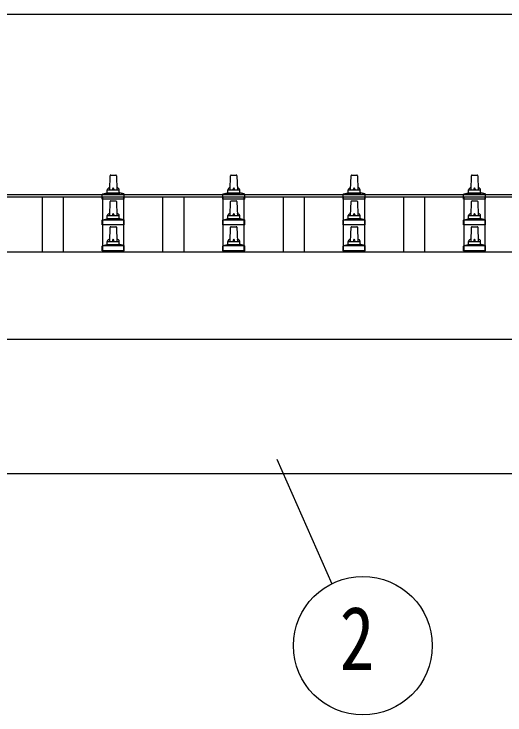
# Model space of a CAD drawing. Units: millimetres, scale not verified. Extents: x -16820 to 16820, y -11880 to 11880.
# Drawn here: x -13850 to -13035, y -984 to 181 of the extents above; entities that cross this region are included whole.
import ezdxf
from ezdxf.enums import TextEntityAlignment as Align

# ---------------------------------------------------------------- set-up
doc = ezdxf.new("R2010")
doc.units = ezdxf.units.MM
doc.header["$LTSCALE"] = 50
for name, color, linetype in [('0-5_YKK_13', 4, 'Continuous'), ('0-6_YKK_A1', 4, 'Continuous'), ('0-7_YKK_D', 6, 'Continuous')]:
    doc.layers.add(name, color=color, linetype=linetype)
doc.styles.add('ＭＳ ゴシック', font='')
doc.styles.get('ＭＳ ゴシック').set_extended_font_data('MS Gothic')

msp = doc.modelspace()

# ---------------------------------------------------------------- linework, layer by layer
at = {"layer": '0-5_YKK_13'}
for p, q in [((-13690.92, -110.88), (-13690.19, -87.36)), ((-13689.19, -86.38), (-13680.65, -86.38)), ((-13679.65, -87.36), (-13678.92, -110.88)), ((-13490.92, -110.88), (-13490.19, -87.36)), ((-13489.19, -86.38), (-13480.65, -86.38)), ((-13479.65, -87.36), (-13478.92, -110.88)), ((-13290.92, -110.88), (-13290.19, -87.36)), ((-13289.19, -86.38), (-13280.65, -86.38)), ((-13279.65, -87.36), (-13278.92, -110.88)), ((-13090.92, -110.88), (-13090.19, -87.36)), ((-13089.19, -86.38), (-13080.65, -86.38)), ((-13079.65, -87.36), (-13078.92, -110.88)), ((-13702.41, -117.7), (-13695.69, -116.07)), ((-13695.3, -115.88), (-13674.54, -115.88)), ((-13694.92, -115.1), (-13694.92, -110.88)), ((-13693.92, -110.88), (-13675.92, -110.88)), ((-13674.92, -115.1), (-13674.92, -110.88)), ((-13667.44, -117.7), (-13674.16, -116.07)), ((-13502.41, -117.7), (-13495.69, -116.07)), ((-13495.3, -115.88), (-13474.54, -115.88)), ((-13494.92, -115.1), (-13494.92, -110.88)), ((-13493.92, -110.88), (-13475.92, -110.88)), ((-13474.92, -115.1), (-13474.92, -110.88)), ((-13467.44, -117.7), (-13474.16, -116.07)), ((-13302.41, -117.7), (-13295.69, -116.07)), ((-13295.3, -115.88), (-13274.54, -115.88)), ((-13294.92, -115.1), (-13294.92, -110.88)), ((-13293.92, -110.88), (-13275.92, -110.88)), ((-13274.92, -115.1), (-13274.92, -110.88)), ((-13267.44, -117.7), (-13274.16, -116.07)), ((-13102.41, -117.7), (-13095.69, -116.07)), ((-13095.3, -115.88), (-13074.54, -115.88)), ((-13094.92, -115.1), (-13094.92, -110.88)), ((-13093.92, -110.88), (-13075.92, -110.88)), ((-13074.92, -115.1), (-13074.92, -110.88)), ((-13067.44, -117.7), (-13074.16, -116.07)), ((-13703.17, -126.38), (-13703.17, -118.67)), ((-13666.67, -126.38), (-13703.17, -126.38)), ((-13702.79, -117.88), (-13667.05, -117.88)), ((-13666.67, -126.38), (-13666.67, -118.67)), ((-13503.17, -126.38), (-13503.17, -118.67)), ((-13466.67, -126.38), (-13503.17, -126.38)), ((-13502.79, -117.88), (-13467.05, -117.88)), ((-13466.67, -126.38), (-13466.67, -118.67)), ((-13303.17, -126.38), (-13303.17, -118.67)), ((-13266.67, -126.38), (-13303.17, -126.38)), ((-13302.79, -117.88), (-13267.05, -117.88)), ((-13266.67, -126.38), (-13266.67, -118.67)), ((-13103.17, -126.38), (-13103.17, -118.67)), ((-13066.67, -126.38), (-13103.17, -126.38)), ((-13102.79, -117.88), (-13067.05, -117.88)), ((-13066.67, -126.38), (-13066.67, -118.67)), ((-13690.92, -153.74), (-13690.19, -130.22)), ((-13689.19, -129.24), (-13680.65, -129.24)), ((-13679.65, -130.22), (-13678.92, -153.74)), ((-13490.92, -153.74), (-13490.19, -130.22)), ((-13489.19, -129.24), (-13480.65, -129.24)), ((-13479.65, -130.22), (-13478.92, -153.74)), ((-13290.92, -153.74), (-13290.19, -130.22)), ((-13289.19, -129.24), (-13280.65, -129.24)), ((-13279.65, -130.22), (-13278.92, -153.74)), ((-13090.92, -153.74), (-13090.19, -130.22)), ((-13089.19, -129.24), (-13080.65, -129.24)), ((-13079.65, -130.22), (-13078.92, -153.74)), ((-13703.17, -169.24), (-13703.17, -161.53)), ((-13702.79, -160.74), (-13667.05, -160.74)), ((-13702.41, -160.56), (-13695.69, -158.93)), ((-13695.3, -158.74), (-13674.54, -158.74)), ((-13694.92, -157.95), (-13694.92, -153.74)), ((-13693.92, -153.74), (-13675.92, -153.74)), ((-13674.92, -157.95), (-13674.92, -153.74)), ((-13667.44, -160.56), (-13674.16, -158.93)), ((-13666.67, -169.24), (-13666.67, -161.53)), ((-13503.17, -169.24), (-13503.17, -161.53)), ((-13502.79, -160.74), (-13467.05, -160.74)), ((-13502.41, -160.56), (-13495.69, -158.93)), ((-13495.3, -158.74), (-13474.54, -158.74)), ((-13494.92, -157.95), (-13494.92, -153.74)), ((-13493.92, -153.74), (-13475.92, -153.74)), ((-13474.92, -157.95), (-13474.92, -153.74)), ((-13467.44, -160.56), (-13474.16, -158.93)), ((-13466.67, -169.24), (-13466.67, -161.53)), ((-13303.17, -169.24), (-13303.17, -161.53)), ((-13302.79, -160.74), (-13267.05, -160.74)), ((-13302.41, -160.56), (-13295.69, -158.93)), ((-13295.3, -158.74), (-13274.54, -158.74)), ((-13294.92, -157.95), (-13294.92, -153.74)), ((-13293.92, -153.74), (-13275.92, -153.74)), ((-13274.92, -157.95), (-13274.92, -153.74)), ((-13267.44, -160.56), (-13274.16, -158.93)), ((-13266.67, -169.24), (-13266.67, -161.53)), ((-13103.17, -169.24), (-13103.17, -161.53)), ((-13102.79, -160.74), (-13067.05, -160.74)), ((-13102.41, -160.56), (-13095.69, -158.93)), ((-13095.3, -158.74), (-13074.54, -158.74)), ((-13094.92, -157.95), (-13094.92, -153.74)), ((-13093.92, -153.74), (-13075.92, -153.74)), ((-13074.92, -157.95), (-13074.92, -153.74)), ((-13067.44, -160.56), (-13074.16, -158.93)), ((-13066.67, -169.24), (-13066.67, -161.53)), ((-13666.67, -169.24), (-13703.17, -169.24)), ((-13690.92, -196.6), (-13690.19, -173.07)), ((-13689.19, -172.1), (-13680.65, -172.1)), ((-13679.65, -173.07), (-13678.92, -196.6)), ((-13466.67, -169.24), (-13503.17, -169.24)), ((-13490.92, -196.6), (-13490.19, -173.07)), ((-13489.19, -172.1), (-13480.65, -172.1)), ((-13479.65, -173.07), (-13478.92, -196.6)), ((-13266.67, -169.24), (-13303.17, -169.24)), ((-13290.92, -196.6), (-13290.19, -173.07)), ((-13289.19, -172.1), (-13280.65, -172.1)), ((-13279.65, -173.07), (-13278.92, -196.6)), ((-13066.67, -169.24), (-13103.17, -169.24)), ((-13090.92, -196.6), (-13090.19, -173.07)), ((-13089.19, -172.1), (-13080.65, -172.1)), ((-13079.65, -173.07), (-13078.92, -196.6)), ((-13694.92, -200.81), (-13694.92, -196.6)), ((-13693.92, -196.6), (-13675.92, -196.6)), ((-13674.92, -200.81), (-13674.92, -196.6)), ((-13494.92, -200.81), (-13494.92, -196.6)), ((-13493.92, -196.6), (-13475.92, -196.6)), ((-13474.92, -200.81), (-13474.92, -196.6)), ((-13294.92, -200.81), (-13294.92, -196.6)), ((-13293.92, -196.6), (-13275.92, -196.6)), ((-13274.92, -200.81), (-13274.92, -196.6)), ((-13094.92, -200.81), (-13094.92, -196.6)), ((-13093.92, -196.6), (-13075.92, -196.6)), ((-13074.92, -200.81), (-13074.92, -196.6)), ((-13703.17, -212.1), (-13703.17, -204.38)), ((-13702.79, -203.6), (-13667.05, -203.6)), ((-13702.41, -203.41), (-13695.69, -201.78)), ((-13695.3, -201.6), (-13674.54, -201.6)), ((-13667.44, -203.41), (-13674.16, -201.78)), ((-13666.67, -212.1), (-13666.67, -204.38)), ((-13503.17, -212.1), (-13503.17, -204.38)), ((-13502.79, -203.6), (-13467.05, -203.6)), ((-13502.41, -203.41), (-13495.69, -201.78)), ((-13495.3, -201.6), (-13474.54, -201.6)), ((-13467.44, -203.41), (-13474.16, -201.78)), ((-13466.67, -212.1), (-13466.67, -204.38)), ((-13303.17, -212.1), (-13303.17, -204.38)), ((-13302.79, -203.6), (-13267.05, -203.6)), ((-13302.41, -203.41), (-13295.69, -201.78)), ((-13295.3, -201.6), (-13274.54, -201.6)), ((-13267.44, -203.41), (-13274.16, -201.78)), ((-13266.67, -212.1), (-13266.67, -204.38)), ((-13103.17, -212.1), (-13103.17, -204.38)), ((-13102.79, -203.6), (-13067.05, -203.6)), ((-13102.41, -203.41), (-13095.69, -201.78)), ((-13095.3, -201.6), (-13074.54, -201.6)), ((-13067.44, -203.41), (-13074.16, -201.78)), ((-13066.67, -212.1), (-13066.67, -204.38)), ((-13666.67, -212.1), (-13703.17, -212.1)), ((-13466.67, -212.1), (-13503.17, -212.1)), ((-13266.67, -212.1), (-13303.17, -212.1)), ((-13066.67, -212.1), (-13103.17, -212.1))]:
    msp.add_line(p, q, dxfattribs=at)
for centre, radius, start, end in [((-13689.19, -87.38), 1, 90, 178.60509), ((-13680.65, -87.38), 1, 1.39491, 90), ((-13489.19, -87.38), 1, 90, 178.60509), ((-13480.65, -87.38), 1, 1.39491, 90), ((-13289.19, -87.38), 1, 90, 178.60509), ((-13280.65, -87.38), 1, 1.39491, 90), ((-13089.19, -87.38), 1, 90, 178.60509), ((-13080.65, -87.38), 1, 1.39491, 90), ((-13695.92, -115.1), 1, 283.62699, 0), ((-13690.84, -111.52), 4.13, 90, 171.17633), ((-13693.92, -111.88), 1, 90, 180), ((-13681.59, -110.88), 4.83, 133.60282, 180), ((-13688.25, -110.88), 4.83, 0, 46.39718), ((-13679.01, -111.52), 4.13, 8.82367, 90), ((-13675.92, -111.88), 1, 0, 90), ((-13673.92, -115.1), 1, 180, 256.37301), ((-13495.92, -115.1), 1, 283.62699, 0), ((-13490.84, -111.52), 4.13, 90, 171.17633), ((-13493.92, -111.88), 1, 90, 180), ((-13481.59, -110.88), 4.83, 133.60282, 180), ((-13488.25, -110.88), 4.83, 0, 46.39718), ((-13479.01, -111.52), 4.13, 8.82367, 90), ((-13475.92, -111.88), 1, 0, 90), ((-13473.92, -115.1), 1, 180, 256.37301), ((-13295.92, -115.1), 1, 283.62699, 0), ((-13290.84, -111.52), 4.13, 90, 171.17633), ((-13293.92, -111.88), 1, 90, 180), ((-13281.59, -110.88), 4.83, 133.60282, 180), ((-13288.25, -110.88), 4.83, 0, 46.39718), ((-13279.01, -111.52), 4.13, 8.82367, 90), ((-13275.92, -111.88), 1, 0, 90), ((-13273.92, -115.1), 1, 180, 256.37301), ((-13095.92, -115.1), 1, 283.62699, 0), ((-13090.84, -111.52), 4.13, 90, 171.17633), ((-13093.92, -111.88), 1, 90, 180), ((-13081.59, -110.88), 4.83, 133.60282, 180), ((-13088.25, -110.88), 4.83, 0, 46.39718), ((-13079.01, -111.52), 4.13, 8.82367, 90), ((-13075.92, -111.88), 1, 0, 90), ((-13073.92, -115.1), 1, 180, 256.37301), ((-13702.17, -118.67), 1, 103.62699, 180), ((-13667.67, -118.67), 1, 0, 76.37301), ((-13502.17, -118.67), 1, 103.62699, 180), ((-13467.67, -118.67), 1, 0, 76.37301), ((-13302.17, -118.67), 1, 103.62699, 180), ((-13267.67, -118.67), 1, 0, 76.37301), ((-13102.17, -118.67), 1, 103.62699, 180), ((-13067.67, -118.67), 1, 0, 76.37301), ((-13689.19, -130.24), 1, 90, 178.60509), ((-13680.65, -130.24), 1, 1.39491, 90), ((-13489.19, -130.24), 1, 90, 178.60509), ((-13480.65, -130.24), 1, 1.39491, 90), ((-13289.19, -130.24), 1, 90, 178.60509), ((-13280.65, -130.24), 1, 1.39491, 90), ((-13089.19, -130.24), 1, 90, 178.60509), ((-13080.65, -130.24), 1, 1.39491, 90), ((-13690.84, -154.38), 4.13, 90, 171.17633), ((-13681.59, -153.74), 4.83, 133.60282, 180), ((-13688.25, -153.74), 4.83, 0, 46.39718), ((-13679.01, -154.38), 4.13, 8.82367, 90), ((-13490.84, -154.38), 4.13, 90, 171.17633), ((-13481.59, -153.74), 4.83, 133.60282, 180), ((-13488.25, -153.74), 4.83, 0, 46.39718), ((-13479.01, -154.38), 4.13, 8.82367, 90), ((-13290.84, -154.38), 4.13, 90, 171.17633), ((-13281.59, -153.74), 4.83, 133.60282, 180), ((-13288.25, -153.74), 4.83, 0, 46.39718), ((-13279.01, -154.38), 4.13, 8.82367, 90), ((-13090.84, -154.38), 4.13, 90, 171.17633), ((-13081.59, -153.74), 4.83, 133.60282, 180), ((-13088.25, -153.74), 4.83, 0, 46.39718), ((-13079.01, -154.38), 4.13, 8.82367, 90), ((-13702.17, -161.53), 1, 103.62699, 180), ((-13695.92, -157.95), 1, 283.62699, 0), ((-13693.92, -154.74), 1, 90, 180), ((-13675.92, -154.74), 1, 0, 90), ((-13673.92, -157.95), 1, 180, 256.37301), ((-13667.67, -161.53), 1, 0, 76.37301), ((-13502.17, -161.53), 1, 103.62699, 180), ((-13495.92, -157.95), 1, 283.62699, 0), ((-13493.92, -154.74), 1, 90, 180), ((-13475.92, -154.74), 1, 0, 90), ((-13473.92, -157.95), 1, 180, 256.37301), ((-13467.67, -161.53), 1, 0, 76.37301), ((-13302.17, -161.53), 1, 103.62699, 180), ((-13295.92, -157.95), 1, 283.62699, 0), ((-13293.92, -154.74), 1, 90, 180), ((-13275.92, -154.74), 1, 0, 90), ((-13273.92, -157.95), 1, 180, 256.37301), ((-13267.67, -161.53), 1, 0, 76.37301), ((-13102.17, -161.53), 1, 103.62699, 180), ((-13095.92, -157.95), 1, 283.62699, 0), ((-13093.92, -154.74), 1, 90, 180), ((-13075.92, -154.74), 1, 0, 90), ((-13073.92, -157.95), 1, 180, 256.37301), ((-13067.67, -161.53), 1, 0, 76.37301), ((-13689.19, -173.1), 1, 90, 178.60509), ((-13680.65, -173.1), 1, 1.39491, 90), ((-13489.19, -173.1), 1, 90, 178.60509), ((-13480.65, -173.1), 1, 1.39491, 90), ((-13289.19, -173.1), 1, 90, 178.60509), ((-13280.65, -173.1), 1, 1.39491, 90), ((-13089.19, -173.1), 1, 90, 178.60509), ((-13080.65, -173.1), 1, 1.39491, 90), ((-13690.84, -197.23), 4.13, 90, 171.17633), ((-13693.92, -197.6), 1, 90, 180), ((-13681.59, -196.6), 4.83, 133.60282, 180), ((-13688.25, -196.6), 4.83, 0, 46.39718), ((-13679.01, -197.23), 4.13, 8.82367, 90), ((-13675.92, -197.6), 1, 0, 90), ((-13490.84, -197.23), 4.13, 90, 171.17633), ((-13493.92, -197.6), 1, 90, 180), ((-13481.59, -196.6), 4.83, 133.60282, 180), ((-13488.25, -196.6), 4.83, 0, 46.39718), ((-13479.01, -197.23), 4.13, 8.82367, 90), ((-13475.92, -197.6), 1, 0, 90), ((-13290.84, -197.23), 4.13, 90, 171.17633), ((-13293.92, -197.6), 1, 90, 180), ((-13281.59, -196.6), 4.83, 133.60282, 180), ((-13288.25, -196.6), 4.83, 0, 46.39718), ((-13279.01, -197.23), 4.13, 8.82367, 90), ((-13275.92, -197.6), 1, 0, 90), ((-13090.84, -197.23), 4.13, 90, 171.17633), ((-13093.92, -197.6), 1, 90, 180), ((-13081.59, -196.6), 4.83, 133.60282, 180), ((-13088.25, -196.6), 4.83, 0, 46.39718), ((-13079.01, -197.23), 4.13, 8.82367, 90), ((-13075.92, -197.6), 1, 0, 90), ((-13702.17, -204.38), 1, 103.62699, 180), ((-13695.92, -200.81), 1, 283.62699, 0), ((-13673.92, -200.81), 1, 180, 256.37301), ((-13667.67, -204.38), 1, 0, 76.37301), ((-13502.17, -204.38), 1, 103.62699, 180), ((-13495.92, -200.81), 1, 283.62699, 0), ((-13473.92, -200.81), 1, 180, 256.37301), ((-13467.67, -204.38), 1, 0, 76.37301), ((-13302.17, -204.38), 1, 103.62699, 180), ((-13295.92, -200.81), 1, 283.62699, 0), ((-13273.92, -200.81), 1, 180, 256.37301), ((-13267.67, -204.38), 1, 0, 76.37301), ((-13102.17, -204.38), 1, 103.62699, 180), ((-13095.92, -200.81), 1, 283.62699, 0), ((-13073.92, -200.81), 1, 180, 256.37301), ((-13067.67, -204.38), 1, 0, 76.37301)]:
    msp.add_arc(centre, radius, start, end, dxfattribs=at)
at = {"layer": '0-6_YKK_A1'}
for p, q in [((-14707.92, -118.68), (-6861.92, -118.68)), ((-14707.92, -122.27), (-6861.92, -122.27)), ((-13802.42, -213.69), (-13802.42, -122.27)), ((-13767.42, -213.69), (-13767.42, -122.27)), ((-13702.42, -213.69), (-13702.42, -122.27)), ((-13667.42, -213.69), (-13667.42, -122.27)), ((-13602.42, -213.69), (-13602.42, -122.27)), ((-13567.42, -213.69), (-13567.42, -122.27)), ((-13502.42, -213.69), (-13502.42, -122.27)), ((-13467.42, -213.69), (-13467.42, -122.27)), ((-13402.42, -213.69), (-13402.42, -122.27)), ((-13367.42, -213.69), (-13367.42, -122.27)), ((-13302.42, -213.69), (-13302.42, -122.27)), ((-13267.42, -213.69), (-13267.42, -122.27)), ((-13202.42, -213.69), (-13202.42, -122.27)), ((-13167.42, -213.69), (-13167.42, -122.27)), ((-13102.42, -213.69), (-13102.42, -122.27)), ((-13067.42, -213.69), (-13067.42, -122.27)), ((-14703.22, -213.76), (-8694.92, -213.76)), ((-8694.92, -359.42), (-14703.22, -359.42)), ((-8699.92, -583), (-14591.42, -583))]:
    msp.add_line(p, q, dxfattribs=at)
at = {"layer": '0-7_YKK_D'}
for p, q in [((-14519.92, 181.32), (-7049.92, 181.32)), ((-13413.32, -558.69), (-13322.32, -765.45))]:
    msp.add_line(p, q, dxfattribs=at)
msp.add_circle((-13270.52, -868.35), 115.2, dxfattribs=at)

# ---------------------------------------------------------------- texts
at = {"layer": '0-7_YKK_D', "style": 'ＭＳ ゴシック', "width": 0.8}
msp.add_text('2', height=105.6, dxfattribs=at).set_placement((-13308.92, -940.35), align=Align.BOTTOM_LEFT)

doc.saveas('drawing.dxf')
